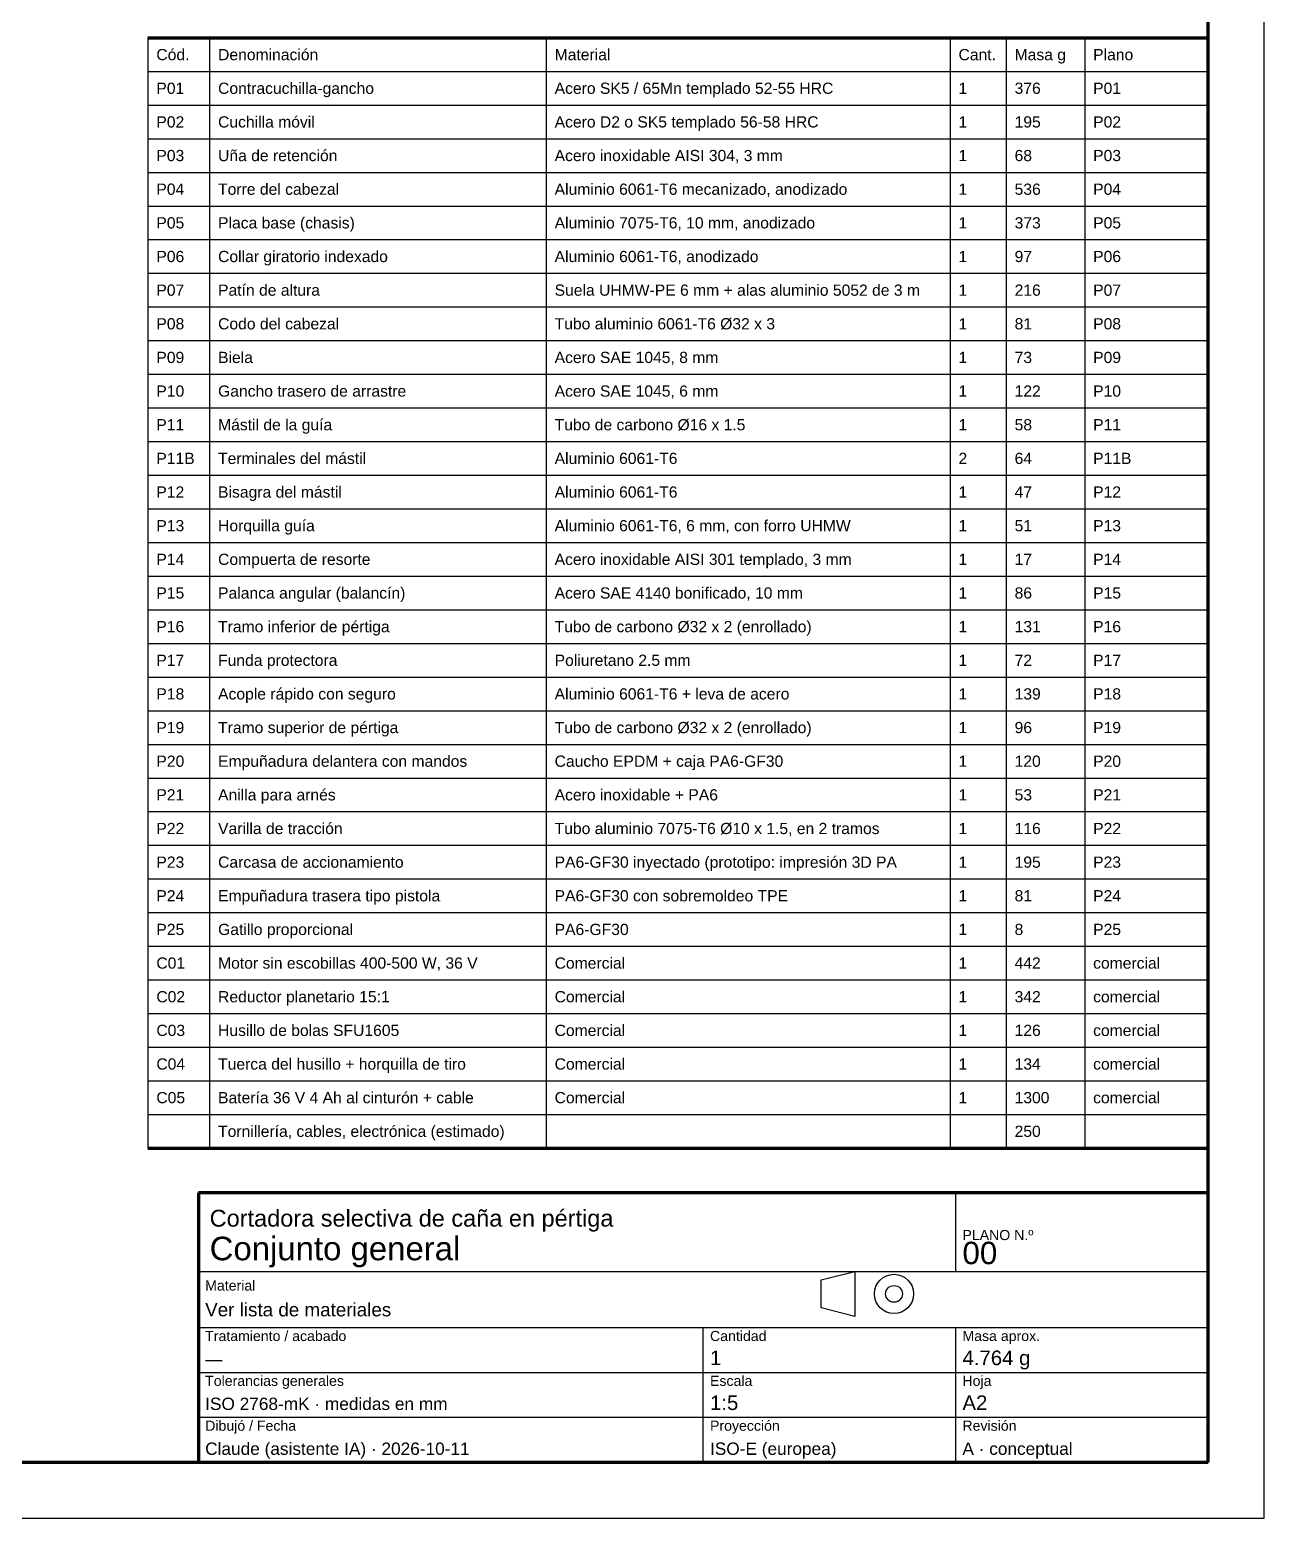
# Model space of a CAD drawing. Header units: millimetres. Extents: x 0 to 2970, y 0 to 2100.
# Drawn here: x 1870 to 2970, y 0 to 1327 of the extents above; entities that cross this region are included whole.
import ezdxf
from ezdxf.enums import TextEntityAlignment as Align

# ---------------------------------------------------------------- set-up
doc = ezdxf.new("R2010")
doc.units = ezdxf.units.MM
doc.header["$LTSCALE"] = 5
doc.layers.add('MARCO', color=7, linetype='Continuous', lineweight=70)
doc.layers.add('TEXTO', color=7, linetype='Continuous', lineweight=25)
doc.styles.get("Standard").update_dxf_attribs({"font": 'arial.ttf'})

msp = doc.modelspace()

# ---------------------------------------------------------------- linework, layer by layer
at = {"layer": 'MARCO'}
for p, q in [((2920, 50), (2920, 2050)), ((1975, 1320), (2920, 1320)), ((1975, 330), (2920, 330)), ((2920, 290), (2020, 290)), ((2020, 290), (2020, 50)), ((2920, 50), (2920, 290)), ((100, 50), (2920, 50)), ((2020, 50), (2920, 50))]:
    msp.add_line(p, q, dxfattribs=at)
at = {"layer": 'TEXTO'}
for p, q in [((2970, 0), (2970, 2100)), ((1975, 1320), (1975, 330)), ((2030, 1320), (2030, 330)), ((2330, 1320), (2330, 330)), ((2690, 1320), (2690, 330)), ((2740, 1320), (2740, 330)), ((2810, 1320), (2810, 330)), ((2920, 1320), (2920, 330)), ((1975, 1290), (2920, 1290)), ((1975, 1260), (2920, 1260)), ((1975, 1230), (2920, 1230)), ((1975, 1200), (2920, 1200)), ((1975, 1170), (2920, 1170)), ((1975, 1140), (2920, 1140)), ((1975, 1110), (2920, 1110)), ((1975, 1080), (2920, 1080)), ((1975, 1050), (2920, 1050)), ((1975, 1020), (2920, 1020)), ((1975, 990), (2920, 990)), ((1975, 960), (2920, 960)), ((1975, 930), (2920, 930)), ((1975, 900), (2920, 900)), ((1975, 870), (2920, 870)), ((1975, 840), (2920, 840)), ((1975, 810), (2920, 810)), ((1975, 780), (2920, 780)), ((1975, 750), (2920, 750)), ((1975, 720), (2920, 720)), ((1975, 690), (2920, 690)), ((1975, 660), (2920, 660)), ((1975, 630), (2920, 630)), ((1975, 600), (2920, 600)), ((1975, 570), (2920, 570)), ((1975, 540), (2920, 540)), ((1975, 510), (2920, 510)), ((1975, 480), (2920, 480)), ((1975, 450), (2920, 450)), ((1975, 420), (2920, 420)), ((1975, 390), (2920, 390)), ((1975, 360), (2920, 360)), ((2695, 220), (2695, 290)), ((2020, 220), (2920, 220)), ((2575, 212.5), (2605, 220)), ((2575, 187.5), (2575, 212.5)), ((2605, 220), (2605, 180)), ((2605, 180), (2575, 187.5)), ((2020, 170), (2920, 170)), ((2470, 50), (2470, 170)), ((2695, 50), (2695, 170)), ((2020, 130), (2920, 130)), ((2020, 90), (2920, 90)), ((0, 0), (2970, 0))]:
    msp.add_line(p, q, dxfattribs=at)
for radius in [17.5, 7.5]:
    msp.add_circle((2640, 200), radius, dxfattribs=at)

# ---------------------------------------------------------------- texts
for s, p in [('Cód.', (1982.5, 1305)), ('Denominación', (2037.5, 1305)), ('Material', (2337.5, 1305)), ('Cant.', (2697.5, 1305)), ('Masa g', (2747.5, 1305)), ('Plano', (2817.5, 1305)), ('P01', (1982.5, 1275)), ('Contracuchilla-gancho', (2037.5, 1275)), ('Acero SK5 / 65Mn templado 52-55 HRC', (2337.5, 1275)), ('1', (2697.5, 1275)), ('376', (2747.5, 1275)), ('P01', (2817.5, 1275)), ('P02', (1982.5, 1245)), ('Cuchilla móvil', (2037.5, 1245)), ('Acero D2 o SK5 templado 56-58 HRC', (2337.5, 1245)), ('1', (2697.5, 1245)), ('195', (2747.5, 1245)), ('P02', (2817.5, 1245)), ('P03', (1982.5, 1215)), ('Uña de retención', (2037.5, 1215)), ('Acero inoxidable AISI 304, 3 mm', (2337.5, 1215)), ('1', (2697.5, 1215)), ('68', (2747.5, 1215)), ('P03', (2817.5, 1215)), ('P04', (1982.5, 1185)), ('Torre del cabezal', (2037.5, 1185)), ('Aluminio 6061-T6 mecanizado, anodizado', (2337.5, 1185)), ('1', (2697.5, 1185)), ('536', (2747.5, 1185)), ('P04', (2817.5, 1185)), ('P05', (1982.5, 1155)), ('Placa base (chasis)', (2037.5, 1155)), ('Aluminio 7075-T6, 10 mm, anodizado', (2337.5, 1155)), ('1', (2697.5, 1155)), ('373', (2747.5, 1155)), ('P05', (2817.5, 1155)), ('P06', (1982.5, 1125)), ('Collar giratorio indexado', (2037.5, 1125)), ('Aluminio 6061-T6, anodizado', (2337.5, 1125)), ('1', (2697.5, 1125)), ('97', (2747.5, 1125)), ('P06', (2817.5, 1125)), ('P07', (1982.5, 1095)), ('Patín de altura', (2037.5, 1095)), ('Suela UHMW-PE 6 mm + alas aluminio 5052 de 3 m', (2337.5, 1095)), ('1', (2697.5, 1095)), ('216', (2747.5, 1095)), ('P07', (2817.5, 1095)), ('P08', (1982.5, 1065)), ('Codo del cabezal', (2037.5, 1065)), ('Tubo aluminio 6061-T6 Ø32 x 3', (2337.5, 1065)), ('1', (2697.5, 1065)), ('81', (2747.5, 1065)), ('P08', (2817.5, 1065)), ('P09', (1982.5, 1035)), ('Biela', (2037.5, 1035)), ('Acero SAE 1045, 8 mm', (2337.5, 1035)), ('1', (2697.5, 1035)), ('73', (2747.5, 1035)), ('P09', (2817.5, 1035)), ('P10', (1982.5, 1005)), ('Gancho trasero de arrastre', (2037.5, 1005)), ('Acero SAE 1045, 6 mm', (2337.5, 1005)), ('1', (2697.5, 1005)), ('122', (2747.5, 1005)), ('P10', (2817.5, 1005)), ('P11', (1982.5, 975)), ('Mástil de la guía', (2037.5, 975)), ('Tubo de carbono Ø16 x 1.5', (2337.5, 975)), ('1', (2697.5, 975)), ('58', (2747.5, 975)), ('P11', (2817.5, 975)), ('P11B', (1982.5, 945)), ('Terminales del mástil', (2037.5, 945)), ('Aluminio 6061-T6', (2337.5, 945)), ('2', (2697.5, 945)), ('64', (2747.5, 945)), ('P11B', (2817.5, 945)), ('P12', (1982.5, 915)), ('Bisagra del mástil', (2037.5, 915)), ('Aluminio 6061-T6', (2337.5, 915)), ('1', (2697.5, 915)), ('47', (2747.5, 915)), ('P12', (2817.5, 915)), ('P13', (1982.5, 885)), ('Horquilla guía', (2037.5, 885)), ('Aluminio 6061-T6, 6 mm, con forro UHMW', (2337.5, 885)), ('1', (2697.5, 885)), ('51', (2747.5, 885)), ('P13', (2817.5, 885)), ('P14', (1982.5, 855)), ('Compuerta de resorte', (2037.5, 855)), ('Acero inoxidable AISI 301 templado, 3 mm', (2337.5, 855)), ('1', (2697.5, 855)), ('17', (2747.5, 855)), ('P14', (2817.5, 855)), ('P15', (1982.5, 825)), ('Palanca angular (balancín)', (2037.5, 825)), ('Acero SAE 4140 bonificado, 10 mm', (2337.5, 825)), ('1', (2697.5, 825)), ('86', (2747.5, 825)), ('P15', (2817.5, 825)), ('P16', (1982.5, 795)), ('Tramo inferior de pértiga', (2037.5, 795)), ('Tubo de carbono Ø32 x 2 (enrollado)', (2337.5, 795)), ('1', (2697.5, 795)), ('131', (2747.5, 795)), ('P16', (2817.5, 795)), ('P17', (1982.5, 765)), ('Funda protectora', (2037.5, 765)), ('Poliuretano 2.5 mm', (2337.5, 765)), ('1', (2697.5, 765)), ('72', (2747.5, 765)), ('P17', (2817.5, 765)), ('P18', (1982.5, 735)), ('Acople rápido con seguro', (2037.5, 735)), ('Aluminio 6061-T6 + leva de acero', (2337.5, 735)), ('1', (2697.5, 735)), ('139', (2747.5, 735)), ('P18', (2817.5, 735)), ('P19', (1982.5, 705)), ('Tramo superior de pértiga', (2037.5, 705)), ('Tubo de carbono Ø32 x 2 (enrollado)', (2337.5, 705)), ('1', (2697.5, 705)), ('96', (2747.5, 705)), ('P19', (2817.5, 705)), ('P20', (1982.5, 675)), ('Empuñadura delantera con mandos', (2037.5, 675)), ('Caucho EPDM + caja PA6-GF30', (2337.5, 675)), ('1', (2697.5, 675)), ('120', (2747.5, 675)), ('P20', (2817.5, 675)), ('Anilla para arnés', (2037.5, 645)), ('Acero inoxidable + PA6', (2337.5, 645)), ('P21', (1982.5, 645)), ('1', (2697.5, 645)), ('53', (2747.5, 645)), ('P21', (2817.5, 645)), ('P22', (1982.5, 615)), ('Varilla de tracción', (2037.5, 615)), ('Tubo aluminio 7075-T6 Ø10 x 1.5, en 2 tramos', (2337.5, 615)), ('1', (2697.5, 615)), ('116', (2747.5, 615)), ('P22', (2817.5, 615)), ('P23', (1982.5, 585)), ('Carcasa de accionamiento', (2037.5, 585)), ('PA6-GF30 inyectado (prototipo: impresión 3D PA', (2337.5, 585)), ('1', (2697.5, 585)), ('195', (2747.5, 585)), ('P23', (2817.5, 585)), ('P24', (1982.5, 555)), ('Empuñadura trasera tipo pistola', (2037.5, 555)), ('PA6-GF30 con sobremoldeo TPE', (2337.5, 555)), ('1', (2697.5, 555)), ('81', (2747.5, 555)), ('P24', (2817.5, 555)), ('P25', (1982.5, 525)), ('Gatillo proporcional', (2037.5, 525)), ('PA6-GF30', (2337.5, 525)), ('1', (2697.5, 525)), ('8', (2747.5, 525)), ('P25', (2817.5, 525)), ('C01', (1982.5, 495)), ('Motor sin escobillas 400-500 W, 36 V', (2037.5, 495)), ('Comercial', (2337.5, 495)), ('1', (2697.5, 495)), ('442', (2747.5, 495)), ('comercial', (2817.5, 495)), ('C02', (1982.5, 465)), ('Reductor planetario 15:1', (2037.5, 465)), ('Comercial', (2337.5, 465)), ('1', (2697.5, 465)), ('342', (2747.5, 465)), ('comercial', (2817.5, 465)), ('C03', (1982.5, 435)), ('Husillo de bolas SFU1605', (2037.5, 435)), ('Comercial', (2337.5, 435)), ('1', (2697.5, 435)), ('126', (2747.5, 435)), ('comercial', (2817.5, 435)), ('C04', (1982.5, 405)), ('Tuerca del husillo + horquilla de tiro', (2037.5, 405)), ('Comercial', (2337.5, 405)), ('1', (2697.5, 405)), ('134', (2747.5, 405)), ('comercial', (2817.5, 405)), ('C05', (1982.5, 375)), ('Batería 36 V 4 Ah al cinturón + cable', (2037.5, 375)), ('Comercial', (2337.5, 375)), ('1', (2697.5, 375)), ('1300', (2747.5, 375)), ('comercial', (2817.5, 375)), ('Tornillería, cables, electrónica (estimado)', (2037.5, 345)), ('250', (2747.5, 345))]:
    msp.add_text(s, height=10, dxfattribs=at).set_placement(p, align=Align.MIDDLE_LEFT)
for s, height, p in [('Cortadora selectiva de caña en pértiga', 15, (2030, 260)), ('PLANO N.º', 9, (2701, 248)), ('Conjunto general', 21, (2030, 230)), ('00', 20, (2701, 226.5)), ('Material', 9, (2026, 203)), ('Ver lista de materiales', 12, (2026, 180)), ('Tratamiento / acabado', 9, (2026, 158)), ('Cantidad', 9, (2476, 158)), ('Masa aprox.', 9, (2701, 158)), ('1', 13, (2476, 136.5)), ('4.764 g', 13, (2701, 136.5)), ('—', 11, (2026, 136.5)), ('Tolerancias generales', 9, (2026, 118)), ('Escala', 9, (2476, 118)), ('Hoja', 9, (2701, 118)), ('ISO 2768-mK · medidas en mm', 11, (2026, 96.5)), ('1:5', 13, (2476, 96.5)), ('A2', 13, (2701, 96.5)), ('Dibujó / Fecha', 9, (2026, 78)), ('Proyección', 9, (2476, 78)), ('Revisión', 9, (2701, 78)), ('Claude (asistente IA) · 2026-10-11', 11, (2026, 56.5)), ('ISO-E (europea)', 11, (2476, 56.5)), ('A · conceptual', 11, (2701, 56.5))]:
    msp.add_text(s, height=height, dxfattribs=at).set_placement(p)

doc.saveas('drawing.dxf')
